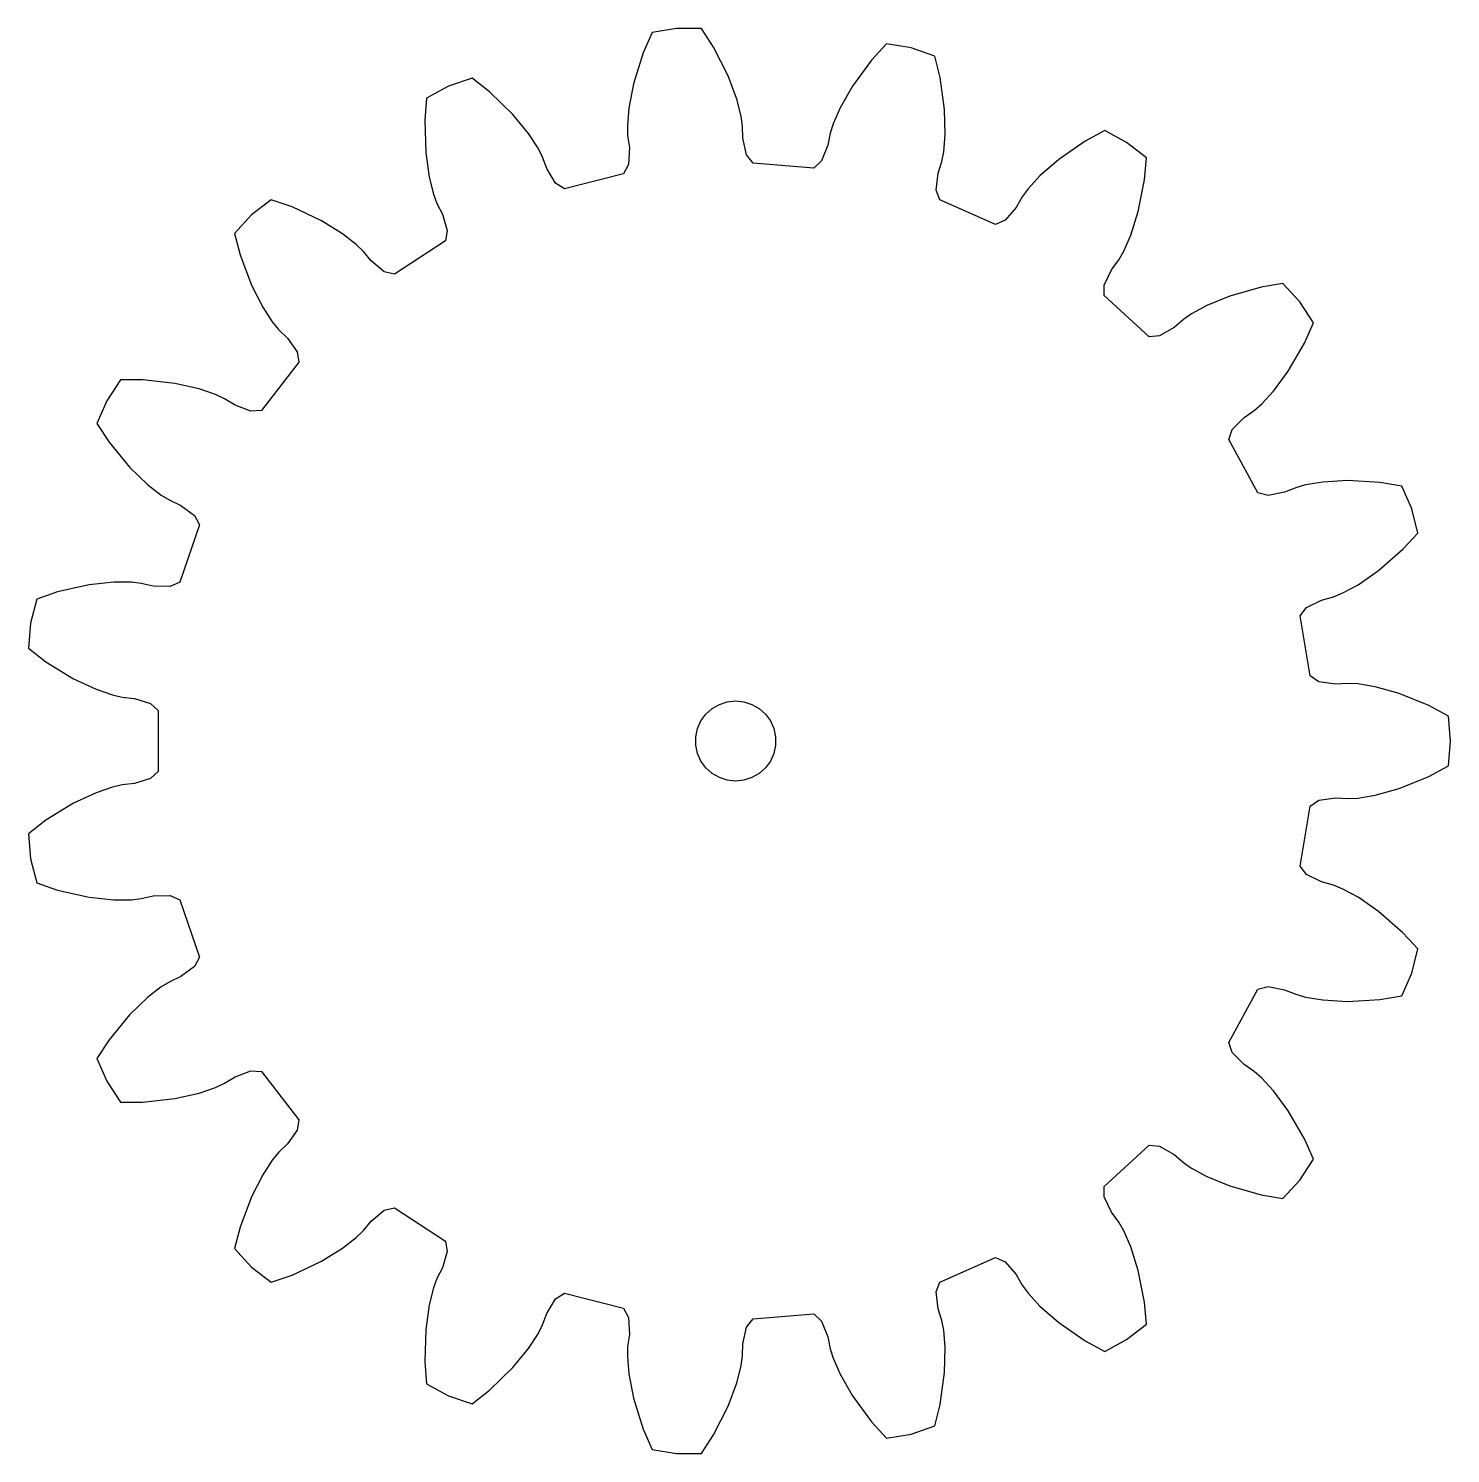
# Model space of a CAD drawing. Header units: metres. Extents: x -26.5 to 26.7, y -26.6 to 26.6.
import ezdxf

# ---------------------------------------------------------------- set-up
doc = ezdxf.new("R2010")
doc.units = ezdxf.units.M

msp = doc.modelspace()

# ---------------------------------------------------------------- linework, layer by layer
for p, q in [((-2.208, 26.647), (-3.128, 26.493)), ((-1.275, 26.647), (-2.208, 26.647)), ((-0.823, 25.953), (-1.275, 26.647)), ((-3.128, 26.493), (-3.46, 25.734)), ((-3.46, 25.734), (-3.82, 24.58)), ((-0.278, 24.874), (-0.823, 25.953)), ((5.643, 26.073), (5.083, 25.464)), ((6.564, 25.92), (5.643, 26.073)), ((7.446, 25.617), (6.564, 25.92)), ((7.649, 24.814), (7.446, 25.617)), ((5.083, 25.464), (4.368, 24.489)), ((-9.858, 24.789), (-10.741, 24.486)), ((-9.205, 24.28), (-9.858, 24.789)), ((-3.82, 24.58), (-3.997, 23.666)), ((0.047, 24.002), (-0.278, 24.874)), ((7.813, 23.616), (7.649, 24.814)), ((-11.561, 24.042), (-11.629, 23.217)), ((-10.741, 24.486), (-11.561, 24.042)), ((-8.339, 23.436), (-9.205, 24.28)), ((0.207, 23.369), (0.047, 24.002)), ((4.368, 24.489), (3.904, 23.682)), ((-3.997, 23.666), (-4.05, 23.016)), ((3.904, 23.682), (3.643, 23.084)), ((7.838, 22.686), (7.813, 23.616)), ((-11.629, 23.217), (-11.594, 22.008)), ((-7.749, 22.716), (-8.339, 23.436)), ((-4.05, 23.016), (-4.04, 22.643)), ((0.258, 22.999), (0.207, 23.369)), ((0.27, 22.542), (0.258, 22.999)), ((3.643, 23.084), (3.531, 22.727)), ((-7.392, 22.17), (-7.749, 22.716)), ((-4.04, 22.643), (-3.976, 22.191)), ((0.405, 21.924), (0.27, 22.542)), ((3.531, 22.727), (3.444, 22.279)), ((7.783, 22.036), (7.838, 22.686)), ((13.076, 22.433), (12.083, 21.743)), ((13.804, 22.828), (13.076, 22.433)), ((14.624, 22.384), (13.804, 22.828)), ((15.361, 21.811), (14.624, 22.384)), ((-11.594, 22.008), (-11.465, 21.086)), ((-7.224, 21.836), (-7.392, 22.17)), ((-3.976, 22.191), (-4.008, 21.558)), ((0.649, 21.615), (0.405, 21.924)), ((3.444, 22.279), (3.209, 21.692)), ((7.711, 21.669), (7.783, 22.036)), ((-7.064, 21.409), (-7.224, 21.836)), ((-6.735, 20.868), (-7.064, 21.409)), ((-4.008, 21.558), (-4.198, 21.214)), ((2.918, 21.427), (0.649, 21.615)), ((3.209, 21.692), (2.918, 21.427)), ((7.575, 21.233), (7.711, 21.669)), ((12.083, 21.743), (11.382, 21.131)), ((15.291, 20.986), (15.361, 21.811)), ((-11.465, 21.086), (-11.304, 20.454)), ((-6.405, 20.655), (-6.735, 20.868)), ((-4.198, 21.214), (-6.405, 20.655)), ((7.502, 20.604), (7.575, 21.233)), ((11.382, 21.131), (10.941, 20.651)), ((15.058, 19.8), (15.291, 20.986)), ((-11.304, 20.454), (-11.173, 20.104)), ((7.632, 20.234), (7.502, 20.604)), ((10.72, 20.349), (10.492, 19.954)), ((10.941, 20.651), (10.72, 20.349)), ((-17.373, 20.245), (-18.109, 19.672)), ((-16.59, 19.975), (-17.373, 20.245)), ((-15.497, 19.458), (-16.59, 19.975)), ((-11.173, 20.104), (-10.966, 19.697)), ((9.717, 19.319), (7.632, 20.234)), ((10.492, 19.954), (10.078, 19.475)), ((14.779, 18.912), (15.058, 19.8)), ((-18.109, 19.672), (-18.741, 18.985)), ((-14.705, 18.97), (-15.497, 19.458)), ((-10.966, 19.697), (-10.791, 19.089)), ((10.078, 19.475), (9.717, 19.319)), ((-18.741, 18.985), (-18.537, 18.183)), ((-14.191, 18.568), (-14.705, 18.97)), ((-10.858, 18.701), (-12.765, 17.456)), ((-10.791, 19.089), (-10.858, 18.701)), ((14.517, 18.315), (14.779, 18.912)), ((-18.537, 18.183), (-18.112, 17.051)), ((-13.923, 18.307), (-14.191, 18.568)), ((-13.633, 17.955), (-13.923, 18.307)), ((14.329, 17.991), (14.517, 18.315)), ((-13.146, 17.55), (-13.633, 17.955)), ((13.786, 17.052), (14.059, 17.624)), ((14.059, 17.624), (14.329, 17.991)), ((-12.765, 17.456), (-13.146, 17.55)), ((20.468, 17.109), (19.651, 16.972)), ((21.1, 16.423), (20.468, 17.109)), ((-18.112, 17.051), (-17.691, 16.221)), ((13.788, 16.659), (13.786, 17.052)), ((15.464, 15.117), (13.788, 16.659)), ((18.488, 16.642), (17.627, 16.291)), ((19.651, 16.972), (18.488, 16.642)), ((-17.691, 16.221), (-17.333, 15.675)), ((17.627, 16.291), (17.053, 15.98)), ((21.61, 15.642), (21.1, 16.423)), ((-17.333, 15.675), (-17.095, 15.387)), ((16.402, 15.466), (15.855, 15.147)), ((16.746, 15.766), (16.402, 15.466)), ((17.053, 15.98), (16.746, 15.766)), ((21.277, 14.884), (21.61, 15.642)), ((-17.095, 15.387), (-16.768, 15.069)), ((-16.768, 15.069), (-16.405, 14.55)), ((15.855, 15.147), (15.464, 15.117)), ((-16.405, 14.55), (-16.342, 14.162)), ((20.671, 13.837), (21.277, 14.884)), ((-16.342, 14.162), (-17.741, 12.365)), ((-23.005, 13.507), (-23.515, 12.726)), ((-22.177, 13.506), (-23.005, 13.507)), ((-20.975, 13.372), (-22.177, 13.506)), ((-20.067, 13.167), (-20.975, 13.372)), ((20.119, 13.088), (20.671, 13.837)), ((-19.451, 12.955), (-20.067, 13.167)), ((-19.113, 12.795), (-19.451, 12.955)), ((-18.724, 12.555), (-19.113, 12.795)), ((19.677, 12.609), (20.119, 13.088)), ((-23.515, 12.726), (-23.89, 11.871)), ((-18.132, 12.331), (-18.724, 12.555)), ((-17.741, 12.365), (-18.132, 12.331)), ((19.019, 12.104), (19.395, 12.363)), ((19.395, 12.363), (19.677, 12.609)), ((-23.89, 11.871), (-23.437, 11.179)), ((18.576, 11.652), (19.019, 12.104)), ((18.45, 11.279), (18.576, 11.652)), ((19.534, 9.277), (18.45, 11.279)), ((-23.437, 11.179), (-22.667, 10.246)), ((-22.667, 10.246), (-21.999, 9.598)), ((-21.999, 9.598), (-21.484, 9.198)), ((21.961, 9.685), (21.318, 9.577)), ((22.89, 9.737), (21.961, 9.685)), ((24.098, 9.672), (22.89, 9.737)), ((24.914, 9.536), (24.098, 9.672)), ((-21.484, 9.198), (-21.165, 9.003)), ((19.915, 9.178), (19.534, 9.277)), ((20.535, 9.302), (19.915, 9.178)), ((20.958, 9.474), (20.535, 9.302)), ((21.318, 9.577), (20.958, 9.474)), ((25.289, 8.682), (24.914, 9.536)), ((-21.165, 9.003), (-20.752, 8.808)), ((-20.752, 8.808), (-20.24, 8.436)), ((25.518, 7.777), (25.289, 8.682)), ((-20.055, 8.089), (-20.795, 5.935)), ((-20.24, 8.436), (-20.055, 8.089)), ((24.957, 7.169), (25.518, 7.777)), ((24.044, 6.376), (24.957, 7.169)), ((-23.256, 5.938), (-24.181, 5.837)), ((-22.603, 5.937), (-23.256, 5.938)), ((-22.232, 5.896), (-22.603, 5.937)), ((-21.786, 5.795), (-22.232, 5.896)), ((-20.795, 5.935), (-21.154, 5.775)), ((23.279, 5.846), (24.044, 6.376)), ((-25.361, 5.573), (-26.144, 5.306)), ((-24.181, 5.837), (-25.361, 5.573)), ((-21.154, 5.775), (-21.786, 5.795)), ((21.919, 5.272), (22.358, 5.396)), ((22.358, 5.396), (22.705, 5.536)), ((22.705, 5.536), (23.279, 5.846)), ((-26.144, 5.306), (-26.373, 4.401)), ((21.113, 4.677), (21.353, 4.989)), ((21.353, 4.989), (21.919, 5.272)), ((-26.373, 4.401), (-26.45, 3.471)), ((21.488, 2.431), (21.113, 4.677)), ((-26.45, 3.471), (-25.796, 2.963)), ((-25.796, 2.963), (-24.766, 2.331)), ((-24.766, 2.331), (-23.924, 1.935)), ((21.816, 2.214), (21.488, 2.431)), ((22.443, 2.13), (21.816, 2.214)), ((22.899, 2.156), (22.443, 2.13)), ((23.272, 2.136), (22.899, 2.156)), ((23.916, 2.029), (23.272, 2.136)), ((-23.924, 1.935), (-23.306, 1.724)), ((-23.306, 1.724), (-22.941, 1.643)), ((-22.941, 1.643), (-22.488, 1.593)), ((24.812, 1.777), (23.916, 2.029)), ((25.932, 1.323), (24.812, 1.777)), ((-22.488, 1.593), (-21.883, 1.406)), ((-21.883, 1.406), (-21.595, 1.139)), ((-21.595, 1.139), (-21.595, -1.139)), ((-1.115, 1.004), (-0.882, 1.214)), ((-0.882, 1.214), (-0.61, 1.37)), ((-0.61, 1.37), (-0.312, 1.467)), ((-0.312, 1.467), (0, 1.5)), ((0, 1.5), (0.312, 1.467)), ((0.312, 1.467), (0.61, 1.37)), ((0.61, 1.37), (0.882, 1.214)), ((0.882, 1.214), (1.115, 1.004)), ((26.661, 0.93), (25.932, 1.323)), ((-1.427, 0.464), (-1.299, 0.75)), ((-1.299, 0.75), (-1.115, 1.004)), ((1.115, 1.004), (1.299, 0.75)), ((1.299, 0.75), (1.427, 0.464)), ((26.738, 0), (26.661, 0.93)), ((-1.492, 0.157), (-1.427, 0.464)), ((-1.492, -0.157), (-1.492, 0.157)), ((1.427, 0.464), (1.492, 0.157)), ((1.492, 0.157), (1.492, -0.157)), ((-1.427, -0.464), (-1.492, -0.157)), ((-1.299, -0.75), (-1.427, -0.464)), ((1.427, -0.464), (1.299, -0.75)), ((1.492, -0.157), (1.427, -0.464)), ((26.661, -0.93), (26.738, 0)), ((-1.115, -1.004), (-1.299, -0.75)), ((-0.882, -1.214), (-1.115, -1.004)), ((1.115, -1.004), (0.882, -1.214)), ((1.299, -0.75), (1.115, -1.004)), ((25.932, -1.323), (26.661, -0.93)), ((-22.488, -1.593), (-22.941, -1.643)), ((-21.883, -1.406), (-22.488, -1.593)), ((-21.595, -1.139), (-21.883, -1.406)), ((-0.61, -1.37), (-0.882, -1.214)), ((-0.312, -1.467), (-0.61, -1.37)), ((0, -1.5), (-0.312, -1.467)), ((0.312, -1.467), (0, -1.5)), ((0.61, -1.37), (0.312, -1.467)), ((0.882, -1.214), (0.61, -1.37)), ((24.812, -1.777), (25.932, -1.323)), ((-23.924, -1.935), (-24.766, -2.331)), ((-23.306, -1.724), (-23.924, -1.935)), ((-22.941, -1.643), (-23.306, -1.724)), ((21.816, -2.214), (22.443, -2.13)), ((22.443, -2.13), (22.899, -2.156)), ((23.272, -2.136), (23.916, -2.029)), ((23.916, -2.029), (24.812, -1.777)), ((-24.766, -2.331), (-25.796, -2.963)), ((21.113, -4.677), (21.488, -2.431)), ((21.488, -2.431), (21.816, -2.214)), ((22.899, -2.156), (23.272, -2.136)), ((-25.796, -2.963), (-26.45, -3.471)), ((-26.45, -3.471), (-26.373, -4.401)), ((-26.373, -4.401), (-26.144, -5.306)), ((21.353, -4.989), (21.113, -4.677)), ((-26.144, -5.306), (-25.361, -5.573)), ((21.919, -5.272), (21.353, -4.989)), ((22.358, -5.396), (21.919, -5.272)), ((-25.361, -5.573), (-24.181, -5.837)), ((-24.181, -5.837), (-23.256, -5.938)), ((-22.232, -5.896), (-21.786, -5.795)), ((-21.786, -5.795), (-21.154, -5.775)), ((-21.154, -5.775), (-20.795, -5.935)), ((22.705, -5.536), (22.358, -5.396)), ((23.279, -5.846), (22.705, -5.536)), ((24.044, -6.376), (23.279, -5.846)), ((-23.256, -5.938), (-22.603, -5.937)), ((-22.603, -5.937), (-22.232, -5.896)), ((-20.795, -5.935), (-20.055, -8.089)), ((24.957, -7.169), (24.044, -6.376)), ((25.518, -7.777), (24.957, -7.169)), ((25.289, -8.682), (25.518, -7.777)), ((-20.24, -8.436), (-20.752, -8.808)), ((-20.055, -8.089), (-20.24, -8.436)), ((-21.165, -9.003), (-21.484, -9.198)), ((-20.752, -8.808), (-21.165, -9.003)), ((24.914, -9.536), (25.289, -8.682)), ((-21.484, -9.198), (-21.999, -9.598)), ((18.45, -11.279), (19.534, -9.277)), ((19.534, -9.277), (19.915, -9.178)), ((19.915, -9.178), (20.535, -9.302)), ((20.535, -9.302), (20.958, -9.474)), ((20.958, -9.474), (21.318, -9.577)), ((21.318, -9.577), (21.961, -9.685)), ((24.098, -9.672), (24.914, -9.536)), ((-21.999, -9.598), (-22.667, -10.246)), ((21.961, -9.685), (22.89, -9.737)), ((22.89, -9.737), (24.098, -9.672)), ((-22.667, -10.246), (-23.437, -11.179)), ((-23.437, -11.179), (-23.89, -11.871)), ((18.576, -11.652), (18.45, -11.279)), ((19.019, -12.104), (18.576, -11.652)), ((-23.89, -11.871), (-23.515, -12.726)), ((19.395, -12.363), (19.019, -12.104)), ((-23.515, -12.726), (-23.005, -13.507)), ((-19.113, -12.795), (-18.724, -12.555)), ((-18.724, -12.555), (-18.132, -12.331)), ((-18.132, -12.331), (-17.741, -12.365)), ((-17.741, -12.365), (-16.342, -14.162)), ((19.677, -12.609), (19.395, -12.363)), ((20.119, -13.088), (19.677, -12.609)), ((-20.975, -13.372), (-20.067, -13.167)), ((-20.067, -13.167), (-19.451, -12.955)), ((-19.451, -12.955), (-19.113, -12.795)), ((20.671, -13.837), (20.119, -13.088)), ((-23.005, -13.507), (-22.177, -13.506)), ((-22.177, -13.506), (-20.975, -13.372)), ((21.277, -14.884), (20.671, -13.837)), ((-16.342, -14.162), (-16.405, -14.55)), ((-16.405, -14.55), (-16.768, -15.069)), ((21.61, -15.642), (21.277, -14.884)), ((-17.095, -15.387), (-17.333, -15.675)), ((-16.768, -15.069), (-17.095, -15.387)), ((13.788, -16.659), (15.464, -15.117)), ((15.464, -15.117), (15.855, -15.147)), ((15.855, -15.147), (16.402, -15.466)), ((-17.333, -15.675), (-17.691, -16.221)), ((16.402, -15.466), (16.746, -15.766)), ((16.746, -15.766), (17.053, -15.98)), ((17.053, -15.98), (17.627, -16.291)), ((21.1, -16.423), (21.61, -15.642)), ((-17.691, -16.221), (-18.112, -17.051)), ((17.627, -16.291), (18.488, -16.642)), ((20.468, -17.109), (21.1, -16.423)), ((-18.112, -17.051), (-18.537, -18.183)), ((13.786, -17.052), (13.788, -16.659)), ((14.059, -17.624), (13.786, -17.052)), ((18.488, -16.642), (19.651, -16.972)), ((19.651, -16.972), (20.468, -17.109)), ((-13.633, -17.955), (-13.146, -17.55)), ((-13.146, -17.55), (-12.765, -17.456)), ((-12.765, -17.456), (-10.858, -18.701)), ((-13.923, -18.307), (-13.633, -17.955)), ((14.329, -17.991), (14.059, -17.624)), ((14.517, -18.315), (14.329, -17.991)), ((-18.537, -18.183), (-18.741, -18.985)), ((-14.705, -18.97), (-14.191, -18.568)), ((-14.191, -18.568), (-13.923, -18.307)), ((14.779, -18.912), (14.517, -18.315)), ((-18.741, -18.985), (-18.109, -19.672)), ((-15.497, -19.458), (-14.705, -18.97)), ((-10.791, -19.089), (-10.966, -19.697)), ((-10.858, -18.701), (-10.791, -19.089)), ((15.058, -19.8), (14.779, -18.912)), ((-18.109, -19.672), (-17.373, -20.245)), ((-16.59, -19.975), (-15.497, -19.458)), ((-10.966, -19.697), (-11.173, -20.104)), ((7.632, -20.234), (9.717, -19.319)), ((9.717, -19.319), (10.078, -19.475)), ((10.078, -19.475), (10.492, -19.954)), ((-17.373, -20.245), (-16.59, -19.975)), ((-11.173, -20.104), (-11.304, -20.454)), ((7.502, -20.604), (7.632, -20.234)), ((10.492, -19.954), (10.72, -20.349)), ((15.291, -20.986), (15.058, -19.8)), ((-11.304, -20.454), (-11.465, -21.086)), ((-6.735, -20.868), (-6.405, -20.655)), ((-6.405, -20.655), (-4.198, -21.214)), ((7.575, -21.233), (7.502, -20.604)), ((10.72, -20.349), (10.941, -20.651)), ((10.941, -20.651), (11.382, -21.131)), ((-11.465, -21.086), (-11.594, -22.008)), ((-7.064, -21.409), (-6.735, -20.868)), ((-4.198, -21.214), (-4.008, -21.558)), ((7.711, -21.669), (7.575, -21.233)), ((11.382, -21.131), (12.083, -21.743)), ((15.361, -21.811), (15.291, -20.986)), ((-7.392, -22.17), (-7.224, -21.836)), ((-7.224, -21.836), (-7.064, -21.409)), ((-4.008, -21.558), (-3.976, -22.191)), ((0.405, -21.924), (0.649, -21.615)), ((0.649, -21.615), (2.918, -21.427)), ((2.918, -21.427), (3.209, -21.692)), ((3.209, -21.692), (3.444, -22.279)), ((7.783, -22.036), (7.711, -21.669)), ((12.083, -21.743), (13.076, -22.433)), ((14.624, -22.384), (15.361, -21.811)), ((-11.594, -22.008), (-11.629, -23.217)), ((-7.749, -22.716), (-7.392, -22.17)), ((-3.976, -22.191), (-4.04, -22.643)), ((0.27, -22.542), (0.405, -21.924)), ((3.444, -22.279), (3.531, -22.727)), ((7.838, -22.686), (7.783, -22.036)), ((-8.339, -23.436), (-7.749, -22.716)), ((-4.04, -22.643), (-4.05, -23.016)), ((0.258, -22.999), (0.27, -22.542)), ((3.531, -22.727), (3.643, -23.084)), ((7.813, -23.616), (7.838, -22.686)), ((13.076, -22.433), (13.804, -22.828)), ((13.804, -22.828), (14.624, -22.384)), ((-11.629, -23.217), (-11.561, -24.042)), ((-9.205, -24.28), (-8.339, -23.436)), ((-4.05, -23.016), (-3.997, -23.666)), ((0.047, -24.002), (0.207, -23.369)), ((0.207, -23.369), (0.258, -22.999)), ((3.643, -23.084), (3.904, -23.682)), ((-3.997, -23.666), (-3.82, -24.58)), ((3.904, -23.682), (4.368, -24.489)), ((7.649, -24.814), (7.813, -23.616)), ((-11.561, -24.042), (-10.741, -24.486)), ((-10.741, -24.486), (-9.858, -24.789)), ((-9.858, -24.789), (-9.205, -24.28)), ((-0.278, -24.874), (0.047, -24.002)), ((4.368, -24.489), (5.083, -25.464)), ((-3.82, -24.58), (-3.46, -25.734)), ((-0.823, -25.953), (-0.278, -24.874)), ((7.446, -25.617), (7.649, -24.814)), ((5.083, -25.464), (5.643, -26.073)), ((-3.46, -25.734), (-3.128, -26.493)), ((-1.275, -26.647), (-0.823, -25.953)), ((5.643, -26.073), (6.564, -25.92)), ((6.564, -25.92), (7.446, -25.617)), ((-3.128, -26.493), (-2.208, -26.647)), ((-2.208, -26.647), (-1.275, -26.647))]:
    msp.add_line(p, q)

doc.saveas('drawing.dxf')
